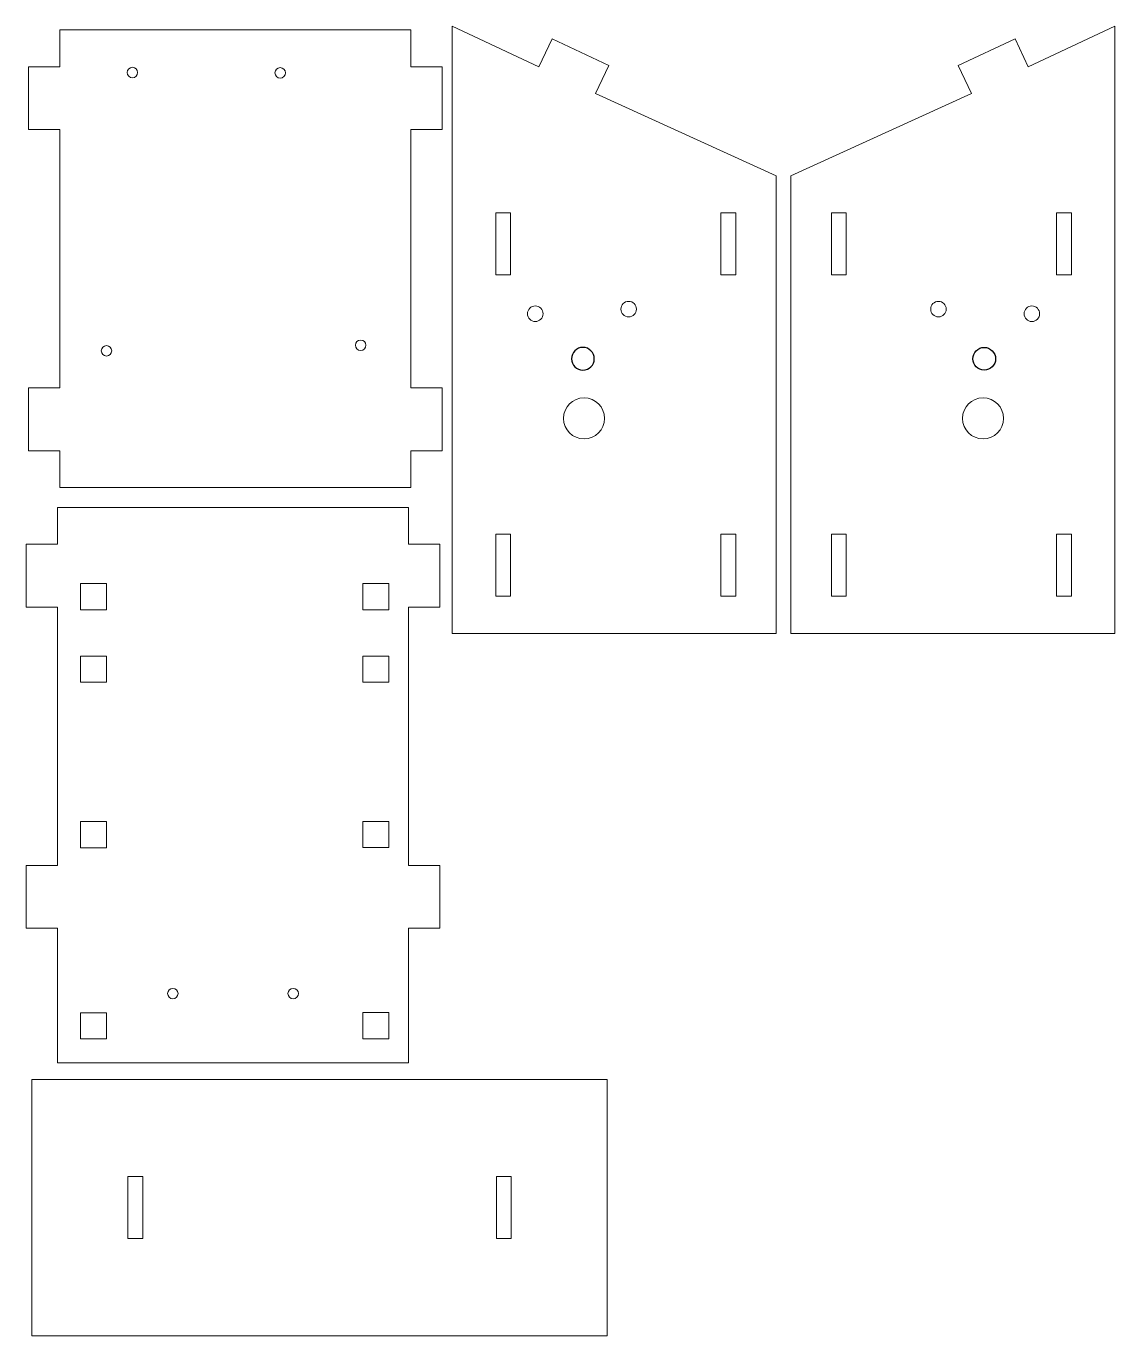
# Model space of a CAD drawing. Header units: inches. Extents: x -12.68 to -4.49, y -0.71 to 9.14.
import ezdxf

# ---------------------------------------------------------------- set-up
doc = ezdxf.new("R2010")
doc.units = ezdxf.units.IN
doc.header["$MEASUREMENT"] = 0
doc.layers.add('Cut Inside', color=7, linetype='Continuous')
doc.layers.add('Cut Outside', color=1, linetype='Continuous')

msp = doc.modelspace()

# ---------------------------------------------------------------- linework, layer by layer
at = {"layer": 'Cut Inside', "lineweight": 5}
for points in [[(-11.9215, 8.7955), (-11.9215, 8.7738), (-11.9039, 8.7561), (-11.8822, 8.7561), (-11.8822, 8.7561), (-11.8604, 8.7562), (-11.8428, 8.7738), (-11.8428, 8.7955), (-11.8428, 8.7955), (-11.8428, 8.8173), (-11.8604, 8.8349), (-11.8822, 8.8349), (-11.8822, 8.8349), (-11.9039, 8.8349), (-11.9215, 8.8173), (-11.9215, 8.7955)], [(-10.8096, 8.7932), (-10.8096, 8.7715), (-10.7919, 8.7539), (-10.7702, 8.7539), (-10.7702, 8.7539), (-10.7485, 8.7539), (-10.7308, 8.7715), (-10.7308, 8.7932), (-10.7308, 8.7932), (-10.7308, 8.815), (-10.7485, 8.8326), (-10.7702, 8.8326), (-10.7702, 8.8326), (-10.7919, 8.8326), (-10.8096, 8.815), (-10.8096, 8.7932)], [(-9.1487, 7.2728), (-9.1487, 7.2728), (-9.1487, 7.7393), (-9.1487, 7.7393), (-9.1487, 7.7393), (-9.1487, 7.7393), (-9.0364, 7.7393), (-9.0364, 7.7393), (-9.0364, 7.7393), (-9.0364, 7.7393), (-9.0364, 7.2728), (-9.0364, 7.2728), (-9.0364, 7.2728), (-9.0364, 7.2728), (-9.1487, 7.2728), (-9.1487, 7.2728)], [(-7.4543, 7.2728), (-7.4543, 7.2728), (-7.4543, 7.7393), (-7.4543, 7.7393), (-7.4543, 7.7393), (-7.4543, 7.7393), (-7.3421, 7.7393), (-7.3421, 7.7393), (-7.3421, 7.7393), (-7.3421, 7.7393), (-7.3421, 7.2728), (-7.3421, 7.2728), (-7.3421, 7.2728), (-7.3421, 7.2728), (-7.4543, 7.2728), (-7.4543, 7.2728)], [(-6.5109, 7.2728), (-6.5109, 7.2728), (-6.5109, 7.7393), (-6.5109, 7.7393), (-6.5109, 7.7393), (-6.5109, 7.7393), (-6.6231, 7.7393), (-6.6231, 7.7393), (-6.6231, 7.7393), (-6.6231, 7.7393), (-6.6231, 7.2728), (-6.6231, 7.2728), (-6.6231, 7.2728), (-6.6231, 7.2728), (-6.5109, 7.2728), (-6.5109, 7.2728)], [(-4.8166, 7.2728), (-4.8166, 7.2728), (-4.8166, 7.7393), (-4.8166, 7.7393), (-4.8166, 7.7393), (-4.8166, 7.7393), (-4.9288, 7.7393), (-4.9288, 7.7393), (-4.9288, 7.7393), (-4.9288, 7.7393), (-4.9288, 7.2728), (-4.9288, 7.2728), (-4.9288, 7.2728), (-4.9288, 7.2728), (-4.8166, 7.2728), (-4.8166, 7.2728)], [(-12.1164, 6.7021), (-12.1164, 6.6804), (-12.0988, 6.6628), (-12.0771, 6.6628), (-12.0771, 6.6628), (-12.0553, 6.6628), (-12.0377, 6.6804), (-12.0377, 6.7021), (-12.0377, 6.7021), (-12.0377, 6.7239), (-12.0553, 6.7415), (-12.0771, 6.7415), (-12.0771, 6.7415), (-12.0988, 6.7415), (-12.1164, 6.7239), (-12.1164, 6.7021)], [(-10.204, 6.7438), (-10.204, 6.7221), (-10.1864, 6.7044), (-10.1646, 6.7044), (-10.1646, 6.7044), (-10.1429, 6.7044), (-10.1253, 6.7221), (-10.1253, 6.7438), (-10.1253, 6.7438), (-10.1253, 6.7655), (-10.1429, 6.7832), (-10.1646, 6.7832), (-10.1646, 6.7832), (-10.1864, 6.7832), (-10.204, 6.7655), (-10.204, 6.7438)], [(-9.1487, 4.8563), (-9.1487, 4.8563), (-9.1487, 5.3229), (-9.1487, 5.3229), (-9.1487, 5.3229), (-9.1487, 5.3229), (-9.0364, 5.3229), (-9.0364, 5.3229), (-9.0364, 5.3229), (-9.0364, 5.3229), (-9.0364, 4.8563), (-9.0364, 4.8563), (-9.0364, 4.8563), (-9.0364, 4.8563), (-9.1487, 4.8563), (-9.1487, 4.8563)], [(-7.4543, 4.8563), (-7.4543, 4.8563), (-7.4543, 5.3229), (-7.4543, 5.3229), (-7.4543, 5.3229), (-7.4543, 5.3229), (-7.3421, 5.3229), (-7.3421, 5.3229), (-7.3421, 5.3229), (-7.3421, 5.3229), (-7.3421, 4.8563), (-7.3421, 4.8563), (-7.3421, 4.8563), (-7.3421, 4.8563), (-7.4543, 4.8563), (-7.4543, 4.8563)], [(-6.5109, 4.8563), (-6.5109, 4.8563), (-6.5109, 5.3229), (-6.5109, 5.3229), (-6.5109, 5.3229), (-6.5109, 5.3229), (-6.6231, 5.3229), (-6.6231, 5.3229), (-6.6231, 5.3229), (-6.6231, 5.3229), (-6.6231, 4.8563), (-6.6231, 4.8563), (-6.6231, 4.8563), (-6.6231, 4.8563), (-6.5109, 4.8563), (-6.5109, 4.8563)], [(-4.8166, 4.8563), (-4.8166, 4.8563), (-4.8166, 5.3229), (-4.8166, 5.3229), (-4.8166, 5.3229), (-4.8166, 5.3229), (-4.9288, 5.3229), (-4.9288, 5.3229), (-4.9288, 5.3229), (-4.9288, 5.3229), (-4.9288, 4.8563), (-4.9288, 4.8563), (-4.9288, 4.8563), (-4.9288, 4.8563), (-4.8166, 4.8563), (-4.8166, 4.8563)], [(-12.2739, 4.7536), (-12.2739, 4.7536), (-12.0771, 4.7536), (-12.0771, 4.7536), (-12.0771, 4.7536), (-12.0771, 4.7536), (-12.0771, 4.9505), (-12.0771, 4.9505), (-12.0771, 4.9505), (-12.0771, 4.9505), (-12.2739, 4.9505), (-12.2739, 4.9505), (-12.2739, 4.9505), (-12.2739, 4.9505), (-12.2739, 4.7536), (-12.2739, 4.7536)], [(-10.1485, 4.7536), (-10.1485, 4.7536), (-9.9516, 4.7536), (-9.9516, 4.7536), (-9.9516, 4.7536), (-9.9516, 4.7536), (-9.9516, 4.9505), (-9.9516, 4.9505), (-9.9516, 4.9505), (-9.9516, 4.9505), (-10.1485, 4.9505), (-10.1485, 4.9505), (-10.1485, 4.9505), (-10.1485, 4.9505), (-10.1485, 4.7536), (-10.1485, 4.7536)], [(-12.2739, 4.2087), (-12.2739, 4.2087), (-12.0771, 4.2087), (-12.0771, 4.2087), (-12.0771, 4.2087), (-12.0771, 4.2087), (-12.0771, 4.4055), (-12.0771, 4.4055), (-12.0771, 4.4055), (-12.0771, 4.4055), (-12.2739, 4.4055), (-12.2739, 4.4055), (-12.2739, 4.4055), (-12.2739, 4.4055), (-12.2739, 4.2087), (-12.2739, 4.2087)], [(-10.1485, 4.2087), (-10.1485, 4.2087), (-9.9516, 4.2087), (-9.9516, 4.2087), (-9.9516, 4.2087), (-9.9516, 4.2087), (-9.9516, 4.4055), (-9.9516, 4.4055), (-9.9516, 4.4055), (-9.9516, 4.4055), (-10.1485, 4.4055), (-10.1485, 4.4055), (-10.1485, 4.4055), (-10.1485, 4.4055), (-10.1485, 4.2087), (-10.1485, 4.2087)], [(-12.2739, 2.9642), (-12.2739, 2.9642), (-12.0771, 2.9642), (-12.0771, 2.9642), (-12.0771, 2.9642), (-12.0771, 2.9642), (-12.0771, 3.1611), (-12.0771, 3.1611), (-12.0771, 3.1611), (-12.0771, 3.1611), (-12.2739, 3.1611), (-12.2739, 3.1611), (-12.2739, 3.1611), (-12.2739, 3.1611), (-12.2739, 2.9642), (-12.2739, 2.9642)], [(-10.1485, 2.9655), (-10.1485, 2.9655), (-9.9516, 2.9655), (-9.9516, 2.9655), (-9.9516, 2.9655), (-9.9516, 2.9655), (-9.9516, 3.1623), (-9.9516, 3.1623), (-9.9516, 3.1623), (-9.9516, 3.1623), (-10.1485, 3.1623), (-10.1485, 3.1623), (-10.1485, 3.1623), (-10.1485, 3.1623), (-10.1485, 2.9655), (-10.1485, 2.9655)], [(-11.6173, 1.8668), (-11.6173, 1.8451), (-11.5997, 1.8274), (-11.5779, 1.8274), (-11.5779, 1.8274), (-11.5562, 1.8274), (-11.5386, 1.8451), (-11.5386, 1.8668), (-11.5386, 1.8668), (-11.5386, 1.8886), (-11.5562, 1.9062), (-11.5779, 1.9062), (-11.5779, 1.9062), (-11.5997, 1.9062), (-11.6173, 1.8886), (-11.6173, 1.8668)], [(-10.7118, 1.8668), (-10.7118, 1.8451), (-10.6942, 1.8274), (-10.6724, 1.8274), (-10.6724, 1.8274), (-10.6507, 1.8274), (-10.633, 1.8451), (-10.633, 1.8668), (-10.633, 1.8668), (-10.633, 1.8886), (-10.6507, 1.9062), (-10.6724, 1.9062), (-10.6724, 1.9062), (-10.6942, 1.9062), (-10.7118, 1.8886), (-10.7118, 1.8668)], [(-10.7118, 1.8668), (-10.7118, 1.8451), (-10.6942, 1.8274), (-10.6724, 1.8274), (-10.6724, 1.8274), (-10.6507, 1.8274), (-10.633, 1.8451), (-10.633, 1.8668), (-10.633, 1.8668), (-10.633, 1.8886), (-10.6507, 1.9062), (-10.6724, 1.9062), (-10.6724, 1.9062), (-10.6942, 1.9062), (-10.7118, 1.8886), (-10.7118, 1.8668)], [(-12.2739, 1.5261), (-12.2739, 1.5261), (-12.0771, 1.5261), (-12.0771, 1.5261), (-12.0771, 1.5261), (-12.0771, 1.5261), (-12.0771, 1.723), (-12.0771, 1.723), (-12.0771, 1.723), (-12.0771, 1.723), (-12.2739, 1.723), (-12.2739, 1.723), (-12.2739, 1.723), (-12.2739, 1.723), (-12.2739, 1.5261), (-12.2739, 1.5261)], [(-10.1485, 1.5273), (-10.1485, 1.5273), (-9.9516, 1.5273), (-9.9516, 1.5273), (-9.9516, 1.5273), (-9.9516, 1.5273), (-9.9516, 1.7242), (-9.9516, 1.7242), (-9.9516, 1.7242), (-9.9516, 1.7242), (-10.1485, 1.7242), (-10.1485, 1.7242), (-10.1485, 1.7242), (-10.1485, 1.7242), (-10.1485, 1.5273), (-10.1485, 1.5273)], [(-11.9169, 0.0236), (-11.9169, 0.0236), (-11.9169, 0.4901), (-11.9169, 0.4901), (-11.9169, 0.4901), (-11.9169, 0.4901), (-11.8047, 0.4901), (-11.8047, 0.4901), (-11.8047, 0.4901), (-11.8047, 0.4901), (-11.8047, 0.0236), (-11.8047, 0.0236), (-11.8047, 0.0236), (-11.8047, 0.0236), (-11.9169, 0.0236), (-11.9169, 0.0236)], [(-9.1434, 0.0236), (-9.1434, 0.0236), (-9.1434, 0.4901), (-9.1434, 0.4901), (-9.1434, 0.4901), (-9.1434, 0.4901), (-9.0312, 0.4901), (-9.0312, 0.4901), (-9.0312, 0.4901), (-9.0312, 0.4901), (-9.0312, 0.0236), (-9.0312, 0.0236), (-9.0312, 0.0236), (-9.0312, 0.0236), (-9.1434, 0.0236), (-9.1434, 0.0236)]]:
    msp.add_open_spline(points, degree=3, knots=[0, 0, 0, 0, 0.25, 0.25, 0.25, 0.25, 0.5, 0.5, 0.5, 0.5, 0.75, 0.75, 0.75, 0.75, 1, 1, 1, 1], dxfattribs=at)
at = {"layer": 'Cut Inside', "lineweight": 20}
for points in [[(-8.851, 6.9226), (-8.8833, 6.9226), (-8.9095, 6.9488), (-8.9095, 6.9812), (-8.9095, 7.0135), (-8.8833, 7.0397), (-8.851, 7.0397), (-8.8187, 7.0397), (-8.7925, 7.0135), (-8.7925, 6.9812), (-8.7925, 6.9488), (-8.8187, 6.9226), (-8.851, 6.9226)], [(-8.1481, 6.9571), (-8.1804, 6.9571), (-8.2065, 6.9833), (-8.2065, 7.0156), (-8.2065, 7.0479), (-8.1804, 7.0741), (-8.1481, 7.0741), (-8.1158, 7.0741), (-8.0896, 7.0479), (-8.0896, 7.0156), (-8.0896, 6.9833), (-8.1158, 6.9571), (-8.1481, 6.9571)], [(-5.8172, 6.9571), (-5.7849, 6.9571), (-5.7587, 6.9833), (-5.7587, 7.0156), (-5.7587, 7.0479), (-5.7849, 7.0741), (-5.8172, 7.0741), (-5.8495, 7.0741), (-5.8757, 7.0479), (-5.8757, 7.0156), (-5.8757, 6.9833), (-5.8495, 6.9571), (-5.8172, 6.9571)], [(-5.1142, 6.9226), (-5.0819, 6.9226), (-5.0557, 6.9488), (-5.0557, 6.9812), (-5.0557, 7.0135), (-5.0819, 7.0397), (-5.1142, 7.0397), (-5.1465, 7.0397), (-5.1727, 7.0135), (-5.1727, 6.9812), (-5.1727, 6.9488), (-5.1465, 6.9226), (-5.1142, 6.9226)], [(-8.4835, 6.0392), (-8.5687, 6.0392), (-8.6379, 6.1083), (-8.6379, 6.1936), (-8.6379, 6.2789), (-8.5687, 6.348), (-8.4835, 6.348), (-8.3982, 6.348), (-8.3291, 6.2789), (-8.3291, 6.1936), (-8.3291, 6.1083), (-8.3982, 6.0392), (-8.4835, 6.0392)], [(-5.4818, 6.0392), (-5.3965, 6.0392), (-5.3274, 6.1083), (-5.3274, 6.1936), (-5.3274, 6.2789), (-5.3965, 6.348), (-5.4818, 6.348), (-5.567, 6.348), (-5.6362, 6.2789), (-5.6362, 6.1936), (-5.6362, 6.1083), (-5.567, 6.0392), (-5.4818, 6.0392)]]:
    msp.add_open_spline(points, degree=3, knots=[0, 0, 0, 0, 1, 1, 1, 2, 2, 2, 3, 3, 3, 4, 4, 4, 4], dxfattribs=at)
at = {"layer": 'Cut Inside', "lineweight": 30}
for points in [[(-8.4923, 6.5566), (-8.5395, 6.5566), (-8.5778, 6.5949), (-8.5778, 6.6422), (-8.5778, 6.6894), (-8.5395, 6.7278), (-8.4923, 6.7278), (-8.445, 6.7278), (-8.4067, 6.6894), (-8.4067, 6.6422), (-8.4067, 6.5949), (-8.445, 6.5566), (-8.4923, 6.5566)], [(-5.473, 6.5566), (-5.4257, 6.5566), (-5.3874, 6.5949), (-5.3874, 6.6422), (-5.3874, 6.6894), (-5.4257, 6.7278), (-5.473, 6.7278), (-5.5202, 6.7278), (-5.5585, 6.6894), (-5.5585, 6.6422), (-5.5585, 6.5949), (-5.5202, 6.5566), (-5.473, 6.5566)]]:
    msp.add_open_spline(points, degree=3, knots=[0, 0, 0, 0, 1, 1, 1, 2, 2, 2, 3, 3, 3, 4, 4, 4, 4], dxfattribs=at)
at = {"layer": 'Cut Outside', "lineweight": 5}
for points, knots in [([(-12.664, 8.3671), (-12.664, 8.3671), (-12.664, 8.8396), (-12.664, 8.8396), (-12.664, 8.8396), (-12.664, 8.8396), (-12.4278, 8.8396), (-12.4278, 8.8396), (-12.4278, 8.8396), (-12.4278, 8.8396), (-12.4278, 9.1174), (-12.4278, 9.1174), (-12.4278, 9.1174), (-12.4278, 9.1174), (-9.7879, 9.1174), (-9.7879, 9.1174), (-9.7879, 9.1174), (-9.7879, 9.1174), (-9.7879, 8.8396), (-9.7879, 8.8396), (-9.7879, 8.8396), (-9.7879, 8.8396), (-9.5516, 8.8396), (-9.5516, 8.8396), (-9.5516, 8.8396), (-9.5516, 8.8396), (-9.5516, 8.3671), (-9.5516, 8.3671), (-9.5516, 8.3671), (-9.5516, 8.3671), (-9.7879, 8.3671), (-9.7879, 8.3671), (-9.7879, 8.3671), (-9.7879, 8.3671), (-9.7879, 6.4231), (-9.7879, 6.4231), (-9.7879, 6.4231), (-9.7879, 6.4231), (-9.5516, 6.4231), (-9.5516, 6.4231), (-9.5516, 6.4231), (-9.5516, 6.4231), (-9.5516, 5.9507), (-9.5516, 5.9507), (-9.5516, 5.9507), (-9.5516, 5.9507), (-9.7879, 5.9507), (-9.7879, 5.9507), (-9.7879, 5.9507), (-9.7879, 5.9507), (-9.7879, 5.6729), (-9.7879, 5.6729), (-9.7879, 5.6729), (-9.7879, 5.6729), (-12.4278, 5.6729), (-12.4278, 5.6729), (-12.4278, 5.6729), (-12.4278, 5.6729), (-12.4278, 5.9507), (-12.4278, 5.9507), (-12.4278, 5.9507), (-12.4278, 5.9507), (-12.664, 5.9507), (-12.664, 5.9507), (-12.664, 5.9507), (-12.664, 5.9507), (-12.664, 6.4231), (-12.664, 6.4231), (-12.664, 6.4231), (-12.664, 6.4231), (-12.4278, 6.4231), (-12.4278, 6.4231), (-12.4278, 6.4231), (-12.4278, 6.4231), (-12.4278, 8.3671), (-12.4278, 8.3671), (-12.4278, 8.3671), (-12.4278, 8.3671), (-12.664, 8.3671), (-12.664, 8.3671)], [0, 0, 0, 0, 0.05, 0.05, 0.05, 0.05, 0.1, 0.1, 0.1, 0.1, 0.15, 0.15, 0.15, 0.15, 0.2, 0.2, 0.2, 0.2, 0.25, 0.25, 0.25, 0.25, 0.3, 0.3, 0.3, 0.3, 0.35, 0.35, 0.35, 0.35, 0.4, 0.4, 0.4, 0.4, 0.45, 0.45, 0.45, 0.45, 0.5, 0.5, 0.5, 0.5, 0.55, 0.55, 0.55, 0.55, 0.6, 0.6, 0.6, 0.6, 0.65, 0.65, 0.65, 0.65, 0.7, 0.7, 0.7, 0.7, 0.75, 0.75, 0.75, 0.75, 0.8, 0.8, 0.8, 0.8, 0.85, 0.85, 0.85, 0.85, 0.9, 0.9, 0.9, 0.9, 0.95, 0.95, 0.95, 0.95, 1, 1, 1, 1]), ([(-9.4751, 4.5756), (-9.4751, 4.5756), (-7.0373, 4.5756), (-7.0373, 4.5756), (-7.0373, 4.5756), (-7.0373, 4.5756), (-7.0373, 8.0197), (-7.0373, 8.0197), (-7.0373, 8.0197), (-7.0373, 8.0197), (-8.3965, 8.6377), (-8.3965, 8.6377), (-8.3965, 8.6377), (-8.3965, 8.6377), (-8.2972, 8.8487), (-8.2972, 8.8487), (-8.2972, 8.8487), (-8.2972, 8.8487), (-8.7248, 9.0498), (-8.7248, 9.0498), (-8.7248, 9.0498), (-8.7248, 9.0498), (-8.8242, 8.8386), (-8.8242, 8.8386), (-8.8242, 8.8386), (-8.8242, 8.8386), (-9.4751, 9.1443), (-9.4751, 9.1443), (-9.4751, 9.1443), (-9.4751, 9.1443), (-9.4751, 4.5756), (-9.4751, 4.5756)], [0, 0, 0, 0, 0.125, 0.125, 0.125, 0.125, 0.25, 0.25, 0.25, 0.25, 0.375, 0.375, 0.375, 0.375, 0.5, 0.5, 0.5, 0.5, 0.625, 0.625, 0.625, 0.625, 0.75, 0.75, 0.75, 0.75, 0.875, 0.875, 0.875, 0.875, 1, 1, 1, 1]), ([(-4.4901, 4.5756), (-4.4901, 4.5756), (-6.928, 4.5756), (-6.928, 4.5756), (-6.928, 4.5756), (-6.928, 4.5756), (-6.928, 8.0197), (-6.928, 8.0197), (-6.928, 8.0197), (-6.928, 8.0197), (-5.5687, 8.6377), (-5.5687, 8.6377), (-5.5687, 8.6377), (-5.5687, 8.6377), (-5.668, 8.8487), (-5.668, 8.8487), (-5.668, 8.8487), (-5.668, 8.8487), (-5.2405, 9.0498), (-5.2405, 9.0498), (-5.2405, 9.0498), (-5.2405, 9.0498), (-5.1411, 8.8386), (-5.1411, 8.8386), (-5.1411, 8.8386), (-5.1411, 8.8386), (-4.4901, 9.1443), (-4.4901, 9.1443), (-4.4901, 9.1443), (-4.4901, 9.1443), (-4.4901, 4.5756), (-4.4901, 4.5756)], [0, 0, 0, 0, 0.125, 0.125, 0.125, 0.125, 0.25, 0.25, 0.25, 0.25, 0.375, 0.375, 0.375, 0.375, 0.5, 0.5, 0.5, 0.5, 0.625, 0.625, 0.625, 0.625, 0.75, 0.75, 0.75, 0.75, 0.875, 0.875, 0.875, 0.875, 1, 1, 1, 1]), ([(-12.6814, 4.7742), (-12.6814, 4.7742), (-12.6814, 5.2466), (-12.6814, 5.2466), (-12.6814, 5.2466), (-12.6814, 5.2466), (-12.4452, 5.2466), (-12.4452, 5.2466), (-12.4452, 5.2466), (-12.4452, 5.2466), (-12.4452, 5.5244), (-12.4452, 5.5244), (-12.4452, 5.5244), (-12.4452, 5.5244), (-9.8052, 5.5244), (-9.8052, 5.5244), (-9.8052, 5.5244), (-9.8052, 5.5244), (-9.8052, 5.2466), (-9.8052, 5.2466), (-9.8052, 5.2466), (-9.8052, 5.2466), (-9.569, 5.2466), (-9.569, 5.2466), (-9.569, 5.2466), (-9.569, 5.2466), (-9.569, 4.7742), (-9.569, 4.7742), (-9.569, 4.7742), (-9.569, 4.7742), (-9.8052, 4.7742), (-9.8052, 4.7742), (-9.8052, 4.7742), (-9.8052, 4.7742), (-9.8052, 2.8301), (-9.8052, 2.8301), (-9.8052, 2.8301), (-9.8052, 2.8301), (-9.569, 2.8301), (-9.569, 2.8301), (-9.569, 2.8301), (-9.569, 2.8301), (-9.569, 2.3577), (-9.569, 2.3577), (-9.569, 2.3577), (-9.569, 2.3577), (-9.8052, 2.3577), (-9.8052, 2.3577), (-9.8052, 2.3577), (-9.8052, 2.3577), (-9.8052, 1.3464), (-9.8052, 1.3464), (-9.8052, 1.3464), (-9.8052, 1.3464), (-12.4452, 1.3464), (-12.4452, 1.3464), (-12.4452, 1.3464), (-12.4452, 1.3464), (-12.4452, 2.3577), (-12.4452, 2.3577), (-12.4452, 2.3577), (-12.4452, 2.3577), (-12.6814, 2.3577), (-12.6814, 2.3577), (-12.6814, 2.3577), (-12.6814, 2.3577), (-12.6814, 2.8301), (-12.6814, 2.8301), (-12.6814, 2.8301), (-12.6814, 2.8301), (-12.4452, 2.8301), (-12.4452, 2.8301), (-12.4452, 2.8301), (-12.4452, 2.8301), (-12.4452, 4.7742), (-12.4452, 4.7742), (-12.4452, 4.7742), (-12.4452, 4.7742), (-12.6814, 4.7742), (-12.6814, 4.7742)], [0, 0, 0, 0, 0.05, 0.05, 0.05, 0.05, 0.1, 0.1, 0.1, 0.1, 0.15, 0.15, 0.15, 0.15, 0.2, 0.2, 0.2, 0.2, 0.25, 0.25, 0.25, 0.25, 0.3, 0.3, 0.3, 0.3, 0.35, 0.35, 0.35, 0.35, 0.4, 0.4, 0.4, 0.4, 0.45, 0.45, 0.45, 0.45, 0.5, 0.5, 0.5, 0.5, 0.55, 0.55, 0.55, 0.55, 0.6, 0.6, 0.6, 0.6, 0.65, 0.65, 0.65, 0.65, 0.7, 0.7, 0.7, 0.7, 0.75, 0.75, 0.75, 0.75, 0.8, 0.8, 0.8, 0.8, 0.85, 0.85, 0.85, 0.85, 0.9, 0.9, 0.9, 0.9, 0.95, 0.95, 0.95, 0.95, 1, 1, 1, 1]), ([(-8.3087, -0.7078), (-8.3087, -0.7078), (-12.6394, -0.7078), (-12.6394, -0.7078), (-12.6394, -0.7078), (-12.6394, -0.7078), (-12.6394, 1.2216), (-12.6394, 1.2216), (-12.6394, 1.2216), (-12.6394, 1.2216), (-8.3087, 1.2216), (-8.3087, 1.2216), (-8.3087, 1.2216), (-8.3087, 1.2216), (-8.3087, -0.7078), (-8.3087, -0.7078)], [0, 0, 0, 0, 0.25, 0.25, 0.25, 0.25, 0.5, 0.5, 0.5, 0.5, 0.75, 0.75, 0.75, 0.75, 1, 1, 1, 1])]:
    msp.add_open_spline(points, degree=3, knots=knots, dxfattribs=at)

doc.saveas('drawing.dxf')
